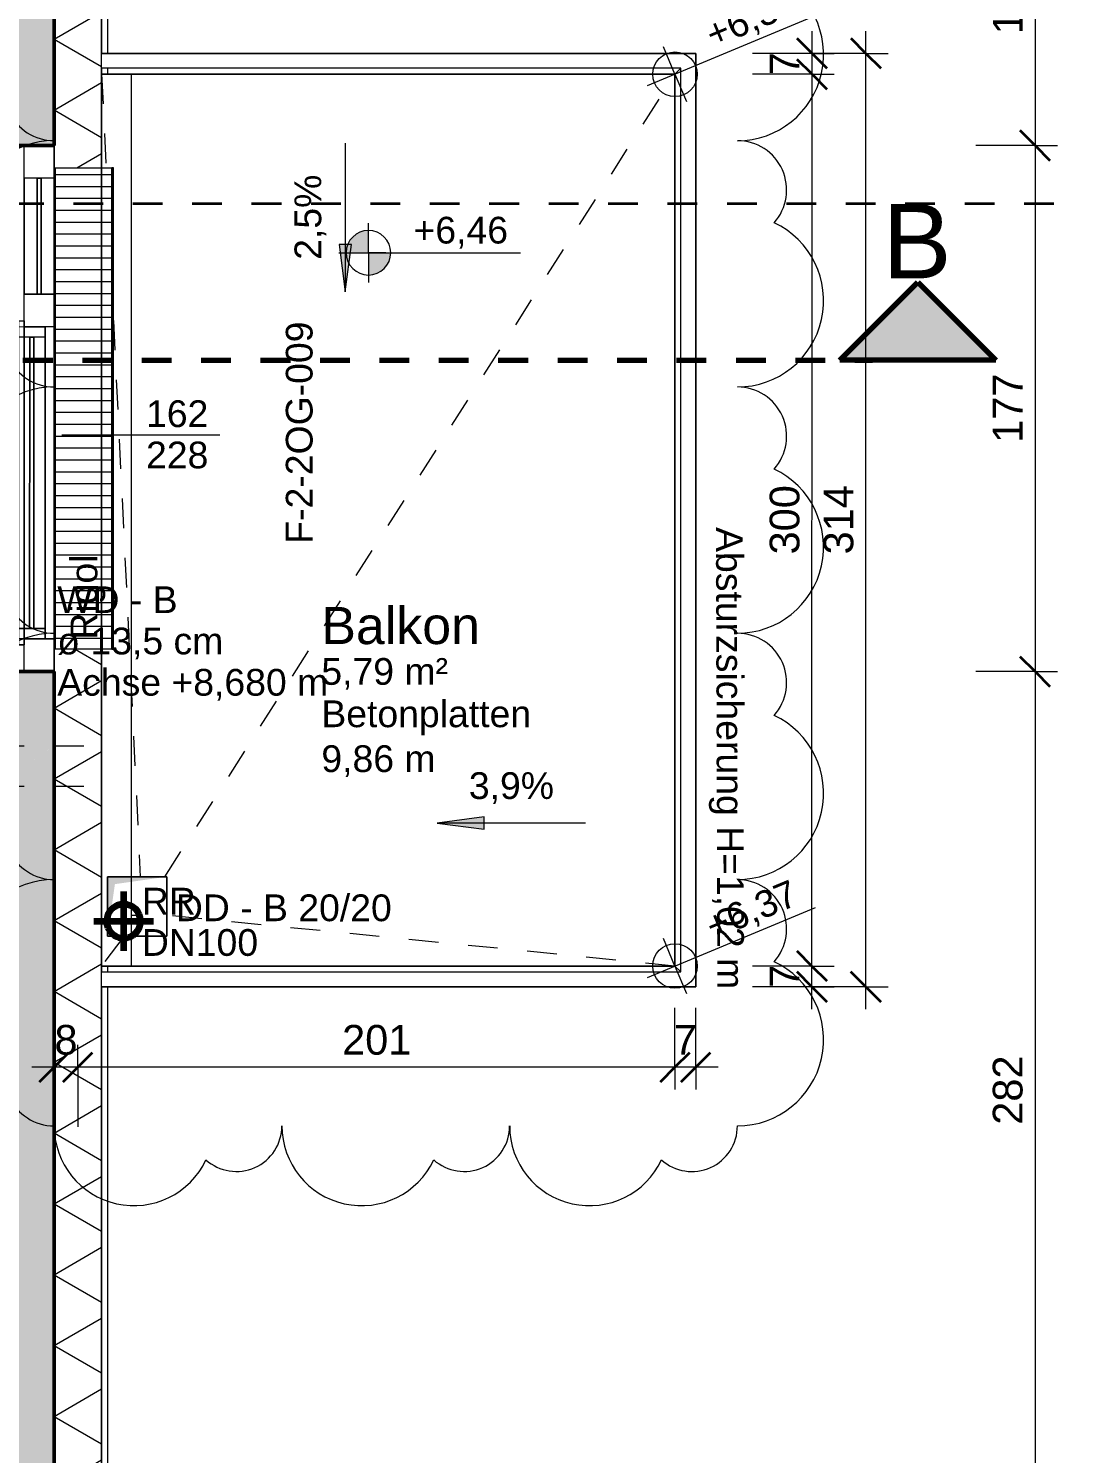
# Model space of a CAD drawing. Header units: metres. Extents: x -67.4 to -27.2, y 43.9 to 89.6.
# Drawn here: x -37.594 to -34.094, y 64.699 to 69.492 of the extents above; entities that cross this region are included whole.
import ezdxf

# ---------------------------------------------------------------- set-up
doc = ezdxf.new("R2010")
doc.units = ezdxf.units.M
for name, pattern in [('Achse', [0.009, 0.005, -0.002, 0, -0.002]), ('Strich Punkt Mittel', [0.015875, 0.00635, -0.004763, 0, -0.004763]), ('Verdeckt', [0.003, 0.002, -0.001]), ('Verdeckt Unten', [0.005, 0.003, -0.002])]:
    doc.linetypes.add(name, pattern=pattern)
for name, color, linetype, lineweight in [('A-DETL-GENF_', 92, 'Continuous', 13), ('A-DETL-MBND', 5, 'Continuous', 5), ('A-FLOR-HRAL', 11, 'Continuous', 5), ('A-GLAZ-IDEN_', 152, 'Continuous', 9), ('A_2D', 7, 'Continuous', 13), ('A_Bemassung-50_', 4, 'Continuous', 9), ('A_Bemassung_', 4, 'Continuous', 9), ('A_Beschriftung_', 7, 'Continuous', 9), ('A_Decken', 8, 'Continuous', 13), ('A_Durchbruch', 7, 'Verdeckt', 5), ('A_Gelaender', 7, 'Continuous', 13), ('A_Raeume', 7, 'Continuous', 13), ('A_Raeume_', 7, 'Continuous', 5), ('A_Raeume_Beschriftung_', 7, 'Continuous', 9), ('A_Raster_', 1, 'Continuous', 9), ('A_Waende', 7, 'Continuous', 13), ('G-ANNO-DIMS_', 111, 'Continuous', 9), ('G-ANNO-REVC_', 71, 'Continuous', 9), ('G-ANNO-SYMB_', 111, 'Continuous', 9), ('M-EQPM-IDEN_', 50, 'Continuous', 9), ('P-PIPE', 3, 'Continuous', 5), ('P-PIPE-CNTR', 3, 'Continuous', 5), ('P-PIPE-IDEN_', 2, 'Continuous', 9), ('Text', 90, 'Continuous', 9)]:
    doc.layers.add(name, color=color, linetype=linetype, lineweight=lineweight)
doc.styles.add('Arial_2', font='arial.ttf', dxfattribs={"height": 0.09})
doc.styles.add('Arial_4', font='arial.ttf', dxfattribs={"height": 0.125})
doc.styles.add('Arial_5', font='arial.ttf', dxfattribs={"height": 0.1})
doc.styles.add('Arial_8', font='arial.ttf', dxfattribs={"height": 0.25})
doc.dimstyles.new('WGA-Bemaßung', dxfattribs={"dimscale": 0.3048, "dimtxt": 0.102026, "dimasz": 0.328084, "dimexe": 0.246063, "dimexo": 0.0625, "dimgap": 0.04101, "dimtad": 1, "dimdec": 1, "dimlfac": 100, "dimrnd": 0.5, "dimdsep": 46, "dimtxsty": 'Arial_5', "dimblk1": 'OBLIQUE', "dimblk2": 'OBLIQUE', "dimsah": 1, "dimcen": 0.09, "dimdle": 0.246063, "dimazin": 2, "dimtfac": 1, "dimtdec": 4, "dimtix": 1, "dimtmove": 0, "dimatfit": 3, "dimfxl": 0.656168, "dimfxlon": 1, "dimtvp": 1, "dimtolj": 1, "dimtzin": 0, "dimarcsym": 2})
doc.dimstyles.new('WGA-Bemaßung_4', dxfattribs={"dimscale": 0.3048, "dimtxt": 0.102026, "dimasz": 0.328084, "dimexe": 0.246063, "dimexo": 0.0625, "dimgap": 0.04101, "dimtad": 1, "dimdec": 1, "dimlfac": 100, "dimrnd": 0.5, "dimdsep": 46, "dimtxsty": 'Arial_5', "dimblk1": 'OBLIQUE', "dimblk2": 'OBLIQUE', "dimsah": 1, "dimcen": 0.09, "dimdle": 0.246063, "dimazin": 2, "dimtfac": 1, "dimtdec": 4, "dimtix": 1, "dimtmove": 0, "dimatfit": 3, "dimfxl": 0.656168, "dimfxlon": 1, "dimtvp": 1, "dimtolj": 1, "dimtzin": 0, "dimarcsym": 2})

# ---------------------------------------------------------------- blocks, each defined once
blk = doc.blocks.new('Geländer - Geländer-3409122-263_PP_02OG_BT2')
at = {"layer": 'A_Gelaender', "lineweight": 5}
for p, q in [((-7.7792, 78.3722), (-5.998, 77.6292)), ((-5.998, 77.6292), (-7.1529, 74.8604)), ((-5.9718, 77.64), (-5.998, 77.6292)), ((-7.1529, 74.8604), (-8.9341, 75.6034)), ((-7.1421, 74.8343), (-7.1529, 74.8604))]:
    blk.add_line(p, q, dxfattribs=at)
blk = doc.blocks.new('Typ des oberen Holms - Oberer Geländerholm_Innen_-3409130-263_PP_02OG_BT2')
at = {"layer": 'A_Gelaender', "lineweight": 5}
for p, q in [((-7.7523, 78.4368), (-5.9064, 77.6669)), ((-5.9718, 77.64), (-7.7715, 78.3907)), ((-5.9064, 77.6669), (-7.1152, 74.7689)), ((-7.1421, 74.8343), (-5.9718, 77.64)), ((-8.9418, 75.585), (-7.1421, 74.8343)), ((-7.1152, 74.7689), (-8.9611, 75.5388))]:
    blk.add_line(p, q, dxfattribs=at)
blk = doc.blocks.new('Typ des oberen Holms - Oberer Geländerholm_Innen_-V2-263_PP_02OG_BT2')
at = {"layer": 'A_Gelaender', "lineweight": 5}
for p, q in [((-5.9064, 77.6669), (-7.7523, 78.4368)), ((-5.9718, 77.64), (-7.7715, 78.3907)), ((-7.1152, 74.7689), (-5.9064, 77.6669)), ((-7.1421, 74.8343), (-5.9718, 77.64)), ((-8.9418, 75.585), (-7.1421, 74.8343)), ((-8.9611, 75.5388), (-7.1152, 74.7689))]:
    blk.add_line(p, q, dxfattribs=at)
blk = doc.blocks.new('HLS_Rigol - 20x8cm-V78-263_PP_02OG_BT2')
at = {"layer": 'A-DETL-MBND'}
h = blk.add_hatch(dxfattribs=at)
h.set_pattern_fill('FP_105', color=256, style=0, pattern_type=2)
h.set_pattern_definition([(270, (0, 0.6096), (0.04, 0), [])])
h.paths.add_polyline_path([(0, -0.095), (1.62, -0.095), (1.62, 0.095), (0, 0.095), (0, -0.093)])
for p, q in [((0, 0.1), (1.62, 0.1)), ((0, 0.1), (1.62, 0.1)), ((0, 0.097), (1.62, 0.097)), ((0, 0.095), (1.62, 0.095)), ((0, -0.095), (0, -0.06)), ((0, -0.095), (1.62, -0.095)), ((0, -0.097), (0, -0.095)), ((0, -0.095), (0, -0.1)), ((1.62, -0.06), (1.62, -0.095)), ((1.62, -0.095), (1.62, -0.097)), ((0, -0.1), (0, -0.097)), ((0, -0.097), (1.62, -0.097)), ((0, -0.1), (1.62, -0.1)), ((0, -0.1), (1.62, -0.1)), ((0, -0.1), (1.62, -0.1)), ((1.62, -0.1), (1.62, -0.097)), ((1.62, -0.097), (1.62, -0.1))]:
    blk.add_line(p, q, dxfattribs=at)
blk = doc.blocks.new('Allg_Nachströmöffnung1 - DN 135-V109-263_PP_02OG_BT2')
at = {"layer": 'A-DETL-GENF_', "linetype": 'Verdeckt', "lineweight": 5}
for points in [[(0.0575, -0.1), (0.125, 0), (0.0575, 0.1), (0.0575, -0.0841)], [(0.125, 0), (0.1925, -0.1), (0.1925, 0.1)]]:
    blk.add_hatch(color=256, dxfattribs=at).paths.add_polyline_path(points)
at = {"layer": 'A_Durchbruch'}
for p, q in [((0.0575, 0.1), (0.0575, -0.26)), ((0.1925, 0.1), (0.1925, -0.26))]:
    blk.add_line(p, q, dxfattribs=at)
blk = doc.blocks.new('Symbol_Schatten - Bodendurchbruch_Schatten-V139-263_PP_02OG_BT2')
at = {"layer": 'A-DETL-MBND'}
for p, q in [((0.1, -0.1), (0.1, 0.1)), ((0.1, 0.1), (0.1, -0.1)), ((-0.1, -0.1), (-0.071, -0.1)), ((-0.071, -0.1), (-0.1, -0.1)), ((-0.02, -0.1), (0.1, -0.1)), ((0.1, -0.1), (-0.02, -0.1))]:
    blk.add_line(p, q, dxfattribs=at)
blk = doc.blocks.new('Symbol_Schatten - Bodendurchbruch_Schatten-V143-263_PP_02OG_BT2')
at = {"layer": 'A-DETL-MBND'}
for p, q in [((0.1, -0.0727), (0.1, 0.1)), ((0.1, 0.1), (0.1, -0.0727))]:
    blk.add_line(p, q, dxfattribs=at)
blk = doc.blocks.new('Symbol_Schatten - Bodendurchbruch_Schatten-V144-263_PP_02OG_BT2')
at = {"layer": 'A-DETL-MBND'}
h = blk.add_hatch(color=256, dxfattribs=at)
h.paths.add_polyline_path([(-0.1, -0.1), (-0.0964, -0.0746), (-0.0987, -0.0695), (-0.1, -0.0649), (-0.1, -0.0882)])
h.paths.add_polyline_path([(-0.1, -0.0337), (-0.0983, -0.0274), (-0.0909, -0.0146), (-0.0873, -0.0109), (-0.075, 0.075), (0.1, 0.1), (-0.1, 0.1), (-0.1, -0.0146)])
for p, q in [((0.1, 0.1), (-0.1, 0.1)), ((-0.1, 0.1), (-0.1, -0.0337)), ((-0.1, -0.0337), (-0.1, 0.1)), ((-0.1, 0.1), (0.1, 0.1)), ((0.1, -0.1), (0.1, 0.1)), ((0.1, 0.1), (0.1, -0.1)), ((-0.1, -0.0649), (-0.1, -0.1)), ((-0.1, -0.1), (-0.1, -0.0649)), ((-0.1, -0.1), (-0.071, -0.1)), ((-0.071, -0.1), (-0.1, -0.1)), ((-0.02, -0.1), (0.1, -0.1)), ((0.1, -0.1), (-0.02, -0.1))]:
    blk.add_line(p, q, dxfattribs=at)
blk = doc.blocks.new('Fens_Tuer_2tlg - DK_DF_SL_1770x2680_Terrassentür-10158947-263_PP_02OG_BT2')
at = {"layer": 'A_2D', "lineweight": 5}
for p, q in [((-0.775, 0), (-0.775, 1.05)), ((-0.885, 0.1), (0.885, 0.1)), ((-0.885, 0.1), (0.885, 0.1)), ((-0.885, 0.1), (0.885, 0.1)), ((-0.885, -0.1), (-0.885, 0.1)), ((-0.885, 0.1), (-0.885, -0.1)), ((0.885, 0.1), (0.885, -0.1)), ((0.885, -0.1), (0.885, 0.1)), ((-0.795, 0.02), (-0.74, 0.02)), ((-0.795, 0), (-0.795, 0.02)), ((-0.795, 0.02), (-0.795, 0)), ((0.295, 0.02), (-0.795, 0.02)), ((-0.74, 0.02), (-0.74, -0.07)), ((-0.74, -0.07), (-0.74, 0.02)), ((-0.74, 0.02), (0.24, 0.02)), ((0.24, 0.02), (0.295, 0.02)), ((0.24, -0.07), (0.24, 0.02)), ((0.24, -0.07), (0.24, 0.02)), ((0.295, 0.02), (0.295, 0)), ((0.295, 0.02), (0.295, 0)), ((-0.885, -0.1), (-0.885, 0)), ((-0.885, 0), (-0.775, 0)), ((-0.885, 0), (0.885, 0)), ((-0.885, -0.1), (-0.885, 0)), ((-0.775, 0), (-0.795, 0)), ((-0.795, 0), (0.295, 0)), ((-0.775, -0.07), (-0.775, 0)), ((-0.775, 0), (-0.775, -0.07)), ((0.275, 0), (-0.775, 0)), ((-0.775, 0), (-0.775, -0.1)), ((0.275, 0), (-0.775, 0)), ((-0.775, -0.1), (-0.775, 0)), ((-0.74, -0.018), (0.24, -0.018)), ((-0.74, -0.032), (-0.74, -0.018)), ((-0.74, -0.018), (-0.74, -0.032)), ((0.24, -0.018), (-0.74, -0.018)), ((0.24, -0.032), (-0.74, -0.032)), ((-0.74, -0.032), (0.24, -0.032)), ((0.24, -0.018), (0.24, -0.032)), ((0.24, -0.032), (0.24, -0.018)), ((0.275, 0), (0.275, -0.07)), ((0.295, 0), (0.275, 0)), ((0.275, 0), (0.275, -0.07)), ((0.275, -0.1), (0.275, 0)), ((0.275, 0), (0.385, 0)), ((0.275, -0.1), (0.275, 0)), ((0.385, 0), (0.385, -0.1)), ((0.775, 0), (0.385, 0)), ((0.385, -0.1), (0.385, 0)), ((0.385, -0.043), (0.775, -0.043)), ((0.385, -0.057), (0.385, -0.043)), ((0.385, -0.043), (0.385, -0.057)), ((0.775, -0.043), (0.385, -0.043)), ((0.775, -0.1), (0.775, 0)), ((0.775, 0), (0.885, 0)), ((0.775, -0.1), (0.775, 0)), ((0.775, -0.043), (0.775, -0.057)), ((0.775, -0.057), (0.775, -0.043)), ((0.885, 0), (0.885, -0.1)), ((0.885, -0.1), (0.885, 0)), ((-0.74, -0.07), (-0.775, -0.07)), ((-0.775, -0.07), (0.275, -0.07)), ((0.24, -0.07), (-0.74, -0.07)), ((0.275, -0.07), (0.24, -0.07)), ((0.775, -0.057), (0.385, -0.057)), ((0.385, -0.057), (0.775, -0.057)), ((-0.885, -0.1), (0.885, -0.1)), ((0.885, -0.1), (-0.885, -0.1)), ((-0.775, -0.1), (-0.885, -0.1)), ((0.885, -0.1), (-0.885, -0.1)), ((-0.775, -0.1), (0.275, -0.1)), ((0.385, -0.1), (0.275, -0.1)), ((0.385, -0.1), (0.775, -0.1)), ((0.885, -0.1), (0.775, -0.1)), ((-0.81, -0.26), (0.81, -0.26))]:
    blk.add_line(p, q, dxfattribs=at)
blk.add_arc((-0.775, 0), 1.05, 360, 90, dxfattribs=at)
blk = doc.blocks.new('Höhenkoten - 018-55641-263_PP_02OG_BT2')
at = {"layer": 'G-ANNO-DIMS_'}
h = blk.add_hatch(color=256, dxfattribs=at)
edge = h.paths.add_edge_path()
edge.add_line((0, 0), (0, 0.0015))
edge.add_arc((0, 0), 0.0015, 0, 90, ccw=False)
edge.add_line((0.0015, 0), (0, 0))
h = blk.add_hatch(color=256, dxfattribs=at)
edge = h.paths.add_edge_path()
edge.add_line((0, 0), (0, -0.0015))
edge.add_arc((0, 0), 0.0015, 180, 270, ccw=False)
edge.add_line((-0.0015, 0), (0, 0))
for p, q in [((0, 0), (0, 0.002)), ((-0.002, 0), (0.010242, 0)), ((0, 0), (0, -0.002))]:
    blk.add_line(p, q, dxfattribs=at)
blk.add_circle((0, 0), 0.0015, dxfattribs=at)
blk = doc.blocks.new('DIMBLOCK136-263_PP_02OG_BT2')
at = {"layer": 'A_Bemassung-50_', "transparency": 16777216}
for p, q in [((-34.7759, 66.1934), (-34.7758, 69.4834)), ((-34.7758, 69.4084), (-34.9758, 69.4084)), ((-34.7758, 69.4084), (-34.7008, 69.4084)), ((-34.7759, 66.2684), (-34.9759, 66.2684)), ((-34.7759, 66.2684), (-34.7009, 66.2684))]:
    blk.add_line(p, q, dxfattribs=at)
at = {"layer": 'A_Bemassung-50_', "lineweight": 35, "transparency": 16777216}
for p, q in [((-34.7758, 69.4084), (-34.8258, 69.4584)), ((-34.7758, 69.4084), (-34.7258, 69.3584)), ((-34.7759, 66.2684), (-34.8259, 66.3184)), ((-34.7759, 66.2684), (-34.7259, 66.2184))]:
    blk.add_line(p, q, dxfattribs=at)
at = {"layer": 'A_Bemassung-50_', "color": 0, "transparency": 16777216, "insert": (-34.9182, 67.723), "char_height": 0.1, "width": 0.276883, "attachment_point": 1, "rotation": 90, "line_spacing_factor": 0.941778, "style": 'Arial_5'}
blk.add_mtext('314', dxfattribs=at)
blk = doc.blocks.new('_Oblique')
at = {"color": 0, "linetype": 'ByBlock', "lineweight": -2}
blk.add_line((-0.5, -0.5), (0.5, 0.5), dxfattribs=at)
blk = doc.blocks.new('BS_Fens_PP - rechts-2843221-263_PP_02OG_BT2')
at = {"layer": 'A-GLAZ-IDEN_'}
blk.add_line((0, 0.000124), (0, -0.010513), dxfattribs=at)
blk = doc.blocks.new('Schnitt - 100_Gebaeudeschnitt-1260755-263_PP_02OG_BT2')
at = {"layer": 'G-ANNO-SYMB_'}
blk.add_hatch(color=256, dxfattribs=at).paths.add_polyline_path([(-0.008295, 0), (-0.003046, 0.005249), (0.002203, 0)])
at = {"layer": 'G-ANNO-SYMB_', "lineweight": 70}
for p, q in [((-0.003046, 0.005249), (-0.008295, 0)), ((0.002203, 0), (-0.003046, 0.005249)), ((-0.008295, 0), (0.002203, 0))]:
    blk.add_line(p, q, dxfattribs=at)
blk = doc.blocks.new('DIMBLOCK541-263_PP_02OG_BT2')
at = {"layer": 'A_Bemassung-50_', "lineweight": 35, "transparency": 16777216}
for p, q in [((-34.2061, 70.1936), (-34.2561, 70.2436)), ((-34.2061, 70.1936), (-34.1561, 70.1436)), ((-34.2061, 69.0986), (-34.2561, 69.1486)), ((-34.2061, 69.0986), (-34.1561, 69.0486))]:
    blk.add_line(p, q, dxfattribs=at)
at = {"layer": 'A_Bemassung-50_', "transparency": 16777216}
for p, q in [((-34.2061, 70.1936), (-34.4061, 70.1936)), ((-34.2061, 70.1936), (-34.2061, 69.0986)), ((-34.2061, 70.1936), (-34.1311, 70.1936)), ((-34.2061, 69.0986), (-34.4061, 69.0986)), ((-34.2061, 69.0986), (-34.1311, 69.0986))]:
    blk.add_line(p, q, dxfattribs=at)
at = {"layer": 'A_Bemassung-50_', "color": 0, "transparency": 16777216, "insert": (-34.3484, 69.4726), "char_height": 0.1, "width": 0.416266, "attachment_point": 1, "rotation": 90, "line_spacing_factor": 0.941778, "style": 'Arial_5'}
blk.add_mtext('109,5', dxfattribs=at)
blk = doc.blocks.new('DIMBLOCK542-263_PP_02OG_BT2')
at = {"layer": 'A_Bemassung-50_', "lineweight": 35, "transparency": 16777216}
for p, q in [((-34.2061, 69.0986), (-34.2561, 69.1486)), ((-34.2061, 69.0986), (-34.1561, 69.0486)), ((-34.2062, 67.3286), (-34.2562, 67.3786)), ((-34.2062, 67.3286), (-34.1562, 67.2786))]:
    blk.add_line(p, q, dxfattribs=at)
at = {"layer": 'A_Bemassung-50_', "transparency": 16777216}
for p, q in [((-34.2061, 69.0986), (-34.4061, 69.0986)), ((-34.2061, 69.0986), (-34.2062, 67.3286)), ((-34.2061, 69.0986), (-34.1311, 69.0986)), ((-34.2062, 67.3286), (-34.4062, 67.3286)), ((-34.2062, 67.3286), (-34.1312, 67.3286))]:
    blk.add_line(p, q, dxfattribs=at)
at = {"layer": 'A_Bemassung-50_', "color": 0, "transparency": 16777216, "insert": (-34.3485, 68.0982), "char_height": 0.1, "width": 0.276883, "attachment_point": 1, "rotation": 90, "line_spacing_factor": 0.941778, "style": 'Arial_5'}
blk.add_mtext('177', dxfattribs=at)
blk = doc.blocks.new('DIMBLOCK543-263_PP_02OG_BT2')
at = {"layer": 'A_Bemassung-50_', "lineweight": 35, "transparency": 16777216}
for p, q in [((-34.2062, 67.3286), (-34.2562, 67.3786)), ((-34.2062, 67.3286), (-34.1562, 67.2786)), ((-34.2063, 64.511), (-34.2563, 64.561)), ((-34.2063, 64.511), (-34.1563, 64.461))]:
    blk.add_line(p, q, dxfattribs=at)
at = {"layer": 'A_Bemassung-50_', "transparency": 16777216}
for p, q in [((-34.2062, 67.3286), (-34.4062, 67.3286)), ((-34.2062, 67.3286), (-34.2063, 64.511)), ((-34.2062, 67.3286), (-34.1312, 67.3286)), ((-34.2063, 64.511), (-34.4063, 64.511)), ((-34.2063, 64.511), (-34.1313, 64.511))]:
    blk.add_line(p, q, dxfattribs=at)
at = {"layer": 'A_Bemassung-50_', "color": 0, "transparency": 16777216, "insert": (-34.3486, 65.8044), "char_height": 0.1, "width": 0.276883, "attachment_point": 1, "rotation": 90, "line_spacing_factor": 0.941778, "style": 'Arial_5'}
blk.add_mtext('282', dxfattribs=at)
blk = doc.blocks.new('DIMBLOCK606-263_PP_02OG_BT2')
at = {"layer": 'A_Bemassung-50_', "lineweight": 35, "transparency": 16777216}
for p, q in [((-34.9572, 66.3384), (-35.0072, 66.3884)), ((-34.9572, 66.2684), (-35.0072, 66.3184)), ((-34.9572, 66.3384), (-34.9072, 66.2884)), ((-34.9572, 66.2684), (-34.9072, 66.2184))]:
    blk.add_line(p, q, dxfattribs=at)
at = {"layer": 'A_Bemassung-50_', "transparency": 16777216}
for p, q in [((-34.9572, 66.3384), (-35.1572, 66.3384)), ((-34.9572, 66.1934), (-34.9572, 66.3384)), ((-34.9572, 66.3384), (-34.8822, 66.3384)), ((-34.9572, 66.2684), (-35.1572, 66.2684)), ((-34.9572, 66.2684), (-34.8822, 66.2684))]:
    blk.add_line(p, q, dxfattribs=at)
at = {"layer": 'A_Bemassung-50_', "color": 0, "transparency": 16777216, "insert": (-35.0995, 66.2649), "char_height": 0.1, "width": 0.092294, "attachment_point": 1, "rotation": 90, "line_spacing_factor": 0.941778, "style": 'Arial_5'}
blk.add_mtext('7', dxfattribs=at)
blk = doc.blocks.new('DIMBLOCK607-263_PP_02OG_BT2')
at = {"layer": 'A_Bemassung-50_', "lineweight": 35, "transparency": 16777216}
for p, q in [((-34.9571, 69.3384), (-35.0071, 69.3884)), ((-34.9571, 69.3384), (-34.9071, 69.2884)), ((-34.9572, 66.3384), (-35.0072, 66.3884)), ((-34.9572, 66.3384), (-34.9072, 66.2884))]:
    blk.add_line(p, q, dxfattribs=at)
at = {"layer": 'A_Bemassung-50_', "transparency": 16777216}
for p, q in [((-34.9571, 69.3384), (-35.1571, 69.3384)), ((-34.9572, 66.3384), (-34.9571, 69.3384)), ((-34.9571, 69.3384), (-34.8821, 69.3384)), ((-34.9572, 66.3384), (-35.1572, 66.3384)), ((-34.9572, 66.3384), (-34.8822, 66.3384))]:
    blk.add_line(p, q, dxfattribs=at)
at = {"layer": 'A_Bemassung-50_', "color": 0, "transparency": 16777216, "insert": (-35.0995, 67.723), "char_height": 0.1, "width": 0.276883, "attachment_point": 1, "rotation": 90, "line_spacing_factor": 0.941778, "style": 'Arial_5'}
blk.add_mtext('300', dxfattribs=at)
blk = doc.blocks.new('DIMBLOCK608-263_PP_02OG_BT2')
at = {"layer": 'A_Bemassung-50_', "transparency": 16777216}
for p, q in [((-34.9571, 69.3384), (-34.9571, 69.4834)), ((-34.9571, 69.4084), (-35.1571, 69.4084)), ((-34.9571, 69.4084), (-34.8821, 69.4084)), ((-34.9571, 69.3384), (-35.1571, 69.3384)), ((-34.9571, 69.3384), (-34.8821, 69.3384))]:
    blk.add_line(p, q, dxfattribs=at)
at = {"layer": 'A_Bemassung-50_', "lineweight": 35, "transparency": 16777216}
for p, q in [((-34.9571, 69.4084), (-35.0071, 69.4584)), ((-34.9571, 69.3384), (-35.0071, 69.3884)), ((-34.9571, 69.4084), (-34.9071, 69.3584)), ((-34.9571, 69.3384), (-34.9071, 69.2884))]:
    blk.add_line(p, q, dxfattribs=at)
at = {"layer": 'A_Bemassung-50_', "color": 0, "transparency": 16777216, "insert": (-35.0994, 69.3349), "char_height": 0.1, "width": 0.092294, "attachment_point": 1, "rotation": 90, "line_spacing_factor": 0.941778, "style": 'Arial_5'}
blk.add_mtext('7', dxfattribs=at)
blk = doc.blocks.new('DIMBLOCK609-263_PP_02OG_BT2')
at = {"layer": 'A_Bemassung-50_', "transparency": 16777216}
for p, q in [((-35.4184, 65.9978), (-35.4184, 66.1978)), ((-35.3484, 65.9978), (-35.3484, 66.1978)), ((-35.4184, 65.9978), (-35.4185, 65.9228)), ((-35.2734, 65.9978), (-35.4184, 65.9978)), ((-35.3484, 65.9978), (-35.3485, 65.9228))]:
    blk.add_line(p, q, dxfattribs=at)
at = {"layer": 'A_Bemassung-50_', "lineweight": 35, "transparency": 16777216}
for p, q in [((-35.4184, 65.9978), (-35.3684, 66.0478)), ((-35.3484, 65.9978), (-35.2984, 66.0478)), ((-35.4184, 65.9978), (-35.4685, 65.9478)), ((-35.3484, 65.9978), (-35.3985, 65.9478))]:
    blk.add_line(p, q, dxfattribs=at)
at = {"layer": 'A_Bemassung-50_', "color": 0, "transparency": 16777216, "insert": (-35.4219, 66.1401), "char_height": 0.1, "width": 0.092294, "attachment_point": 1, "rotation": 359.9983, "line_spacing_factor": 0.941778, "style": 'Arial_5'}
blk.add_mtext('7', dxfattribs=at)
blk = doc.blocks.new('DIMBLOCK610-263_PP_02OG_BT2')
at = {"layer": 'A_Bemassung-50_', "transparency": 16777216}
for p, q in [((-35.4184, 65.9978), (-35.4184, 66.1978)), ((-37.4284, 65.9978), (-37.4284, 66.0728)), ((-37.4284, 65.9978), (-37.4285, 65.7978)), ((-35.4184, 65.9978), (-37.4284, 65.9978)), ((-35.4184, 65.9978), (-35.4185, 65.9228))]:
    blk.add_line(p, q, dxfattribs=at)
at = {"layer": 'A_Bemassung-50_', "lineweight": 35, "transparency": 16777216}
for p, q in [((-37.4284, 65.9978), (-37.3784, 66.0478)), ((-35.4184, 65.9978), (-35.3684, 66.0478)), ((-37.4284, 65.9978), (-37.4785, 65.9478)), ((-35.4184, 65.9978), (-35.4685, 65.9478))]:
    blk.add_line(p, q, dxfattribs=at)
at = {"layer": 'A_Bemassung-50_', "color": 0, "transparency": 16777216, "insert": (-36.5388, 66.1401), "char_height": 0.1, "width": 0.276883, "attachment_point": 1, "rotation": 359.9983, "line_spacing_factor": 0.941778, "style": 'Arial_5'}
blk.add_mtext('201', dxfattribs=at)
blk = doc.blocks.new('DIMBLOCK611-263_PP_02OG_BT2')
at = {"layer": 'A_Bemassung-50_', "transparency": 16777216}
for p, q in [((-37.5084, 65.9978), (-37.5084, 66.0728)), ((-37.4284, 65.9978), (-37.4284, 66.0728)), ((-37.4284, 65.9978), (-37.5834, 65.9978)), ((-37.5084, 65.9978), (-37.5085, 65.7978)), ((-37.4284, 65.9978), (-37.4285, 65.7978))]:
    blk.add_line(p, q, dxfattribs=at)
at = {"layer": 'A_Bemassung-50_', "lineweight": 35, "transparency": 16777216}
for p, q in [((-37.5084, 65.9978), (-37.4584, 66.0478)), ((-37.4284, 65.9978), (-37.3784, 66.0478)), ((-37.5084, 65.9978), (-37.5585, 65.9478)), ((-37.4284, 65.9978), (-37.4785, 65.9478))]:
    blk.add_line(p, q, dxfattribs=at)
at = {"layer": 'A_Bemassung-50_', "color": 0, "transparency": 16777216, "insert": (-37.5069, 66.1402), "char_height": 0.1, "width": 0.092294, "attachment_point": 1, "rotation": 359.9983, "line_spacing_factor": 0.941778, "style": 'Arial_5'}
blk.add_mtext('8', dxfattribs=at)
blk = doc.blocks.new('Family - ___-11912154-263_PP_02OG_BT2')
at = {"layer": 'G-ANNO-REVC_'}
for centre, radius, start, end in [((-7.8054, 78.7244), 0.29, 67.36, 222.1512), ((-7.949, 78.3803), 0.1657, 115.5497, 247.36), ((-8.1244, 77.9597), 0.29, 67.36, 222.1512), ((-5.7784, 77.6096), 0.29, 247.36, 42.1512), ((-8.2679, 77.6156), 0.1657, 115.5497, 247.36), ((-8.4433, 77.1949), 0.29, 67.36, 222.1512), ((-5.9538, 77.189), 0.1657, 295.5497, 67.36), ((-6.0973, 76.8449), 0.29, 247.36, 42.1512), ((-8.5869, 76.8508), 0.1657, 115.5497, 247.36), ((-8.7623, 76.4302), 0.29, 67.36, 222.1512), ((-6.2727, 76.4243), 0.1657, 295.5497, 67.36), ((-6.4163, 76.0802), 0.29, 247.36, 42.1512), ((-8.9058, 76.0861), 0.1657, 115.5497, 247.36), ((-9.0813, 75.6655), 0.29, 67.36, 222.1512), ((-6.5917, 75.6596), 0.1657, 295.5497, 67.36), ((-6.7352, 75.3154), 0.29, 247.36, 42.1512), ((-9.2248, 75.3213), 0.1657, 115.5497, 247.36), ((-9.0409, 75.0651), 0.2683, 157.36, 312.1512), ((-6.9107, 74.8948), 0.1657, 295.5497, 67.36), ((-8.7225, 74.9323), 0.1533, 205.5497, 337.36), ((-8.3333, 74.77), 0.2683, 157.36, 312.1512), ((-7.0542, 74.5507), 0.29, 247.36, 42.1512), ((-8.0149, 74.6372), 0.1533, 205.5497, 337.36), ((-7.6257, 74.4748), 0.2683, 157.36, 312.1512), ((-7.3073, 74.342), 0.1533, 205.5497, 337.36)]:
    blk.add_arc(centre, radius, start, end, dxfattribs=at)
blk = doc.blocks.new('Höhenkoten - 018-55644-263_PP_02OG_BT2')
at = {"layer": 'G-ANNO-DIMS_'}
for p, q in [((0, 0), (0, 0.002)), ((-0.002, 0), (0.010242, 0)), ((0, 0), (0, -0.002))]:
    blk.add_line(p, q, dxfattribs=at)
blk.add_circle((0, 0), 0.0015, dxfattribs=at)

msp = doc.modelspace()

# ---------------------------------------------------------------- hatches: boundary and pattern name
at = {"layer": 'A-DETL-GENF_', "lineweight": 5}
h = msp.add_hatch(dxfattribs=at)
h.set_pattern_fill('FP_172', color=252, style=0, pattern_type=2)
h.set_pattern_definition([(89.998, (-85.848, 81.011), (-0.5, 1.75e-05), []), (179.998, (-85.848, 81.011), (-1.75e-05, -0.5), [])])
h.paths.add_polyline_path([(-37.5089, 50.7881), (-37.5089, 55.4684), (-37.5587, 55.4684), (-37.5589, 50.7881), (-37.5089, 50.7881)])
h.paths.add_polyline_path([(-39.8188, 50.8335), (-39.8188, 52.4535), (-39.8587, 52.4535), (-39.8588, 50.8335), (-39.8217, 50.8335)])
h.paths.add_polyline_path([(-39.8093, 52.6771), (-39.8019, 52.6771), (-39.8018, 52.712), (-39.7842, 52.7193), (-39.7979, 52.7429), (-39.7783, 52.7316), (-39.7638, 52.7278), (-39.7489, 52.7278), (-39.7333, 52.7324), (-39.7216, 52.7392), (-39.7111, 52.7498), (-39.7037, 52.7627), (-39.6998, 52.7776), (-39.6999, 52.7921), (-39.7038, 52.8065), (-39.7113, 52.8194), (-39.7218, 52.8299), (-39.7348, 52.8373), (-39.7492, 52.8411), (-39.7641, 52.8411), (-39.7785, 52.8372), (-39.7914, 52.8297), (-39.784, 52.8372), (-39.8019, 52.8372), (-39.8019, 52.8538), (-39.8137, 52.8521), (-39.8387, 52.6771), (-39.8132, 52.6771)])
h.paths.add_polyline_path([(-39.8187, 53.5335), (-39.8187, 55.1535), (-39.8587, 55.1535), (-39.8587, 53.5335), (-39.8217, 53.5335)])
h.paths.add_polyline_path([(-35.4186, 59.5384), (-35.4186, 59.5384), (-35.644, 59.5384)])
h.paths.add_polyline_path([(-37.2796, 59.6652), (-37.2647, 59.6652), (-37.2503, 59.6691), (-37.2374, 59.6766), (-37.2268, 59.6872), (-37.2194, 59.7001), (-37.2156, 59.7146), (-37.2156, 59.7295), (-37.2195, 59.7439), (-37.227, 59.7568), (-37.2376, 59.7673), (-37.2505, 59.7747), (-37.265, 59.7786), (-37.2799, 59.7785), (-37.2943, 59.7746), (-37.3086, 59.7657), (-37.3177, 59.7566), (-37.3251, 59.7436), (-37.329, 59.7292), (-37.3286, 59.7133), (-37.325, 59.6999), (-37.3175, 59.687), (-37.307, 59.6765), (-37.294, 59.669)])
h.paths.add_polyline_path([(-37.3086, 60.5211), (-37.3086, 62.1411), (-37.3486, 62.1411), (-37.3486, 60.5211), (-37.3116, 60.5211)])
h.paths.add_polyline_path([(-54.1885, 64.3116), (-54.1187, 64.3116), (-54.1185, 67.9719), (-52.7484, 67.9718), (-52.7485, 68.0518), (-54.1186, 68.0519), (-54.1185, 71.7219), (-54.3483, 71.7219), (-54.3485, 64.3116), (-54.1885, 64.3116)])
h.paths.add_polyline_path([(-52.7485, 64.8267), (-52.7485, 66.4467), (-52.7659, 66.4467), (-52.766, 64.8267), (-52.7485, 64.8267)])
h.paths.add_polyline_path([(-52.768, 64.8267), (-52.7684, 66.4467), (-52.7709, 66.4467), (-52.771, 64.8267), (-52.7684, 64.8267)])
h.paths.add_polyline_path([(-35.4184, 66.3384), (-35.4184, 66.3384), (-35.644, 66.3384)])
h.paths.add_polyline_path([(-37.2484, 66.4389), (-37.2381, 66.4453), (-37.2285, 66.4549), (-37.2211, 66.4679), (-37.2173, 66.4823), (-37.2176, 66.4982), (-37.2212, 66.5116), (-37.2287, 66.5245), (-37.2393, 66.535), (-37.2484, 66.5403), (-37.2484, 66.4396)])
h.paths.add_polyline_path([(-52.865, 68.0526), (-52.8501, 68.0526), (-52.8357, 68.0565), (-52.8228, 68.064), (-52.8123, 68.0746), (-52.8048, 68.0875), (-52.801, 68.1019), (-52.801, 68.1168), (-52.8049, 68.1312), (-52.8124, 68.1441), (-52.823, 68.1547), (-52.8359, 68.1621), (-52.8504, 68.1659), (-52.8653, 68.1659), (-52.8797, 68.162), (-52.8926, 68.1545), (-52.9031, 68.1439), (-52.9105, 68.131), (-52.9144, 68.1166), (-52.9143, 68.1016), (-52.9104, 68.0872), (-52.9029, 68.0743), (-52.8924, 68.0638), (-52.8794, 68.0564), (-52.8771, 68.0558)])
h.paths.add_polyline_path([(-52.7483, 69.5868), (-52.7483, 71.2068), (-52.7883, 71.2068), (-52.7883, 69.5868), (-52.7484, 69.5868)])
h.paths.add_polyline_path([(-35.4182, 72.6384), (-35.4182, 72.6384), (-35.644, 72.6384)])
h.paths.add_polyline_path([(-37.2797, 73.3336), (-37.2647, 73.3336), (-37.2503, 73.3375), (-37.2374, 73.345), (-37.2269, 73.3556), (-37.2195, 73.3685), (-37.2157, 73.383), (-37.2157, 73.3979), (-37.2196, 73.4123), (-37.2271, 73.4252), (-37.2377, 73.4357), (-37.2506, 73.4431), (-37.265, 73.447), (-37.2799, 73.4469), (-37.2943, 73.443), (-37.3082, 73.4346), (-37.3178, 73.425), (-37.3252, 73.412), (-37.329, 73.3976), (-37.329, 73.3827), (-37.3251, 73.3683), (-37.3176, 73.3554), (-37.307, 73.3449), (-37.2941, 73.3374)])
h.paths.add_polyline_path([(-37.3082, 73.6624), (-37.3082, 74.7124), (-37.3482, 74.7124), (-37.3481, 73.6624), (-37.3112, 73.6624)])
h.paths.add_polyline_path([(-37.3082, 75.4874), (-37.3082, 76.5374), (-37.3481, 76.5374), (-37.3481, 75.4874), (-37.3082, 75.4874)])
h.paths.add_polyline_path([(-40.528, 79.0364), (-40.528, 80.0864), (-40.568, 80.0864), (-40.5681, 79.0364), (-40.531, 79.0364)])
h.paths.add_polyline_path([(-40.5134, 80.5137), (-40.4943, 80.5137), (-40.4998, 80.5269), (-40.4753, 80.5372), (-40.4603, 80.5372), (-40.4459, 80.5411), (-40.433, 80.5486), (-40.4216, 80.5608), (-40.4151, 80.5721), (-40.4113, 80.5866), (-40.4113, 80.6015), (-40.4152, 80.6159), (-40.4227, 80.6288), (-40.4333, 80.6393), (-40.4472, 80.647), (-40.4606, 80.6506), (-40.4755, 80.6505), (-40.4899, 80.6466), (-40.4899, 80.6775), (-40.5055, 80.6887), (-40.4753, 80.6887), (-40.4753, 80.6955), (-40.523, 80.6887), (-40.548, 80.5137), (-40.523, 80.5137)])
at = {"layer": 'A_Waende', "lineweight": 5}
h = msp.add_hatch(dxfattribs=at)
h.set_pattern_fill('FP_4', color=250, style=0, pattern_type=2)
h.set_pattern_definition([(45, (0, 0), (-0.08980256, 0.08980256), []), (45, (0.0898, 0), (-0.08980256, 0.08980256), [0.0635, -0.03175])])
h.paths.add_polyline_path([(-37.5088, 55.6285), (-37.5088, 56.4285), (-37.7087, 56.4285), (-37.7088, 55.6285), (-37.5088, 55.6285)])
h.paths.add_polyline_path([(-37.5087, 57.6285), (-37.5086, 60.0586), (-37.7086, 60.0586), (-37.7086, 57.6285), (-37.5088, 57.6285)])
h.paths.add_polyline_path([(-37.5086, 60.1936), (-37.5243, 60.183), (-37.6086, 60.1261), (-37.7086, 60.1936), (-37.5243, 60.1936)])
h.paths.add_polyline_path([(-37.5086, 60.0586), (-37.5087, 60.4461), (-37.7086, 60.4461), (-37.7086, 60.0586), (-37.6086, 60.1261), (-37.5243, 60.0692)])
h.paths.add_polyline_path([(-37.5086, 62.2161), (-37.5086, 63.3111), (-37.7085, 63.3111), (-37.7085, 62.2161), (-37.6086, 62.2161)])
h.paths.add_polyline_path([(-37.5086, 62.2161), (-37.5086, 62.2161), (-37.526, 62.2635)])
h.paths.add_polyline_path([(-37.5085, 64.5111), (-37.5084, 66.9436), (-37.7084, 66.9436), (-37.7084, 64.5111)])
h.paths.add_polyline_path([(-37.5084, 67.0786), (-37.5243, 67.0678), (-37.6084, 67.0111), (-37.7084, 67.0786), (-37.5243, 67.0786)])
h.paths.add_polyline_path([(-37.5084, 66.9436), (-37.5085, 67.3287), (-37.7084, 67.3287), (-37.7084, 66.9436), (-37.6084, 67.0111), (-37.5243, 66.9543)])
h.paths.add_polyline_path([(-37.5084, 69.0987), (-37.5084, 70.1937), (-37.7083, 70.1937), (-37.7083, 69.0987), (-37.6084, 69.0987)])
h.paths.add_polyline_path([(-37.5083, 71.3937), (-37.5083, 73.5874), (-37.7082, 73.5874), (-37.7083, 71.3937)])
h.paths.add_polyline_path([(-37.5082, 74.7874), (-37.5082, 75.4124), (-37.7082, 75.4124), (-37.7082, 74.7874), (-37.6082, 74.7874)])
h.paths.add_polyline_path([(-37.5081, 76.9999), (-37.6081, 76.9324), (-37.7081, 76.9999), (-37.5243, 76.9999)])
h.paths.add_polyline_path([(-37.5081, 76.8649), (-37.5081, 78.4963), (-37.7081, 78.4963), (-37.7081, 76.865), (-37.6081, 76.9324), (-37.5182, 76.8717)])
h.paths.add_polyline_path([(-37.5081, 76.6124), (-37.5081, 76.8649), (-37.7081, 76.8649), (-37.7081, 76.6124)])
h = msp.add_hatch(dxfattribs=at)
h.set_pattern_fill('FP_140', color=250, angle=-157.36, style=0, pattern_type=2)
h.set_pattern_definition([(269.998, (-37.5079, 70.17098), (0.20637, -7e-06), []), (329.998, (-37.5079, 70.17098), (0.10319, 0.178718), []), (29.998, (-37.5079, 70.17098), (-0.10318, 0.178725), [])])
h.paths.add_polyline_path([(-37.3484, 69.0237), (-37.3483, 70.2687), (-37.5083, 70.2687), (-37.5081, 69.0237), (-37.3484, 69.0237)])
h.paths.add_polyline_path([(-37.3484, 69.0237), (-37.3484, 69.0237), (-37.3484, 69.3384)])
h = msp.add_hatch(dxfattribs=at)
h.set_pattern_fill('FP_139', color=250, angle=-157.36, style=0, pattern_type=2)
h.set_pattern_definition([(269.998, (-37.50822, 66.72967), (0.20637, -7e-06), []), (329.998, (-37.50822, 66.72967), (0.103191, 0.178718), []), (29.998, (-37.50822, 66.72967), (-0.103179, 0.178725), [])])
h.paths.add_polyline_path([(-37.3485, 64.4363), (-37.3484, 67.4037), (-37.5084, 67.4037), (-37.5081, 64.4363)])
at = {"layer": 'G-ANNO-DIMS_'}
for points in [[(-36.528, 68.6067), (-36.5071, 68.7654), (-36.5489, 68.7654)], [(-36.2193, 66.8191), (-36.0605, 66.7982), (-36.0605, 66.84)]]:
    msp.add_hatch(color=256, dxfattribs=at).paths.add_polyline_path(points)

# ---------------------------------------------------------------- linework, layer by layer
at = {"layer": 'A-DETL-MBND'}
for p, q in [((-37.3479, 69.4084), (-37.3479, 72.5684)), ((-37.3279, 72.5684), (-37.3279, 69.4084)), ((-37.3479, 69.3384), (-37.3479, 69.3584)), ((-37.3479, 69.3384), (-37.3279, 69.3384)), ((-37.3279, 69.3584), (-37.3279, 69.3384)), ((-37.3479, 66.3184), (-37.3479, 66.3384)), ((-37.3279, 66.3384), (-37.3479, 66.3384)), ((-37.3279, 66.3384), (-37.3279, 66.3184)), ((-37.3479, 62.6084), (-37.3479, 66.2684)), ((-37.3279, 66.2684), (-37.3279, 62.6084))]:
    msp.add_line(p, q, dxfattribs=at)
at = {"layer": 'A_2D'}
for p, q in [((-37.2483, 69.3384), (-37.2484, 66.3384)), ((-35.4183, 69.3384), (-37.2483, 69.3384)), ((-35.4184, 66.3384), (-35.4183, 69.3384)), ((-37.2484, 66.3384), (-35.4184, 66.3384))]:
    msp.add_line(p, q, dxfattribs=at)
at = {"layer": 'A_Decken', "linetype": 'Verdeckt Unten'}
for p, q in [((-37.3483, 69.3384), (-37.3332, 69.0237)), ((-37.1349, 66.6389), (-35.4183, 69.3384)), ((-37.3084, 68.5103), (-37.218, 66.6389)), ((-35.4184, 66.3384), (-37.1284, 66.5089)), ((-37.2764, 66.4329), (-37.3484, 66.3384))]:
    msp.add_line(p, q, dxfattribs=at)
at = {"layer": 'A_Decken'}
for p, q in [((-35.4183, 69.3384), (-37.3483, 69.3384)), ((-35.4183, 69.3384), (-35.4184, 66.3384)), ((-37.3084, 69.0237), (-37.3134, 69.0237)), ((-37.3084, 67.4037), (-37.3084, 69.0237)), ((-37.3134, 67.4037), (-37.3084, 67.4037)), ((-37.2511, 66.6389), (-37.1284, 66.6389)), ((-37.1284, 66.6389), (-37.1284, 66.4389)), ((-37.3284, 66.4389), (-37.2994, 66.4389)), ((-37.2485, 66.4389), (-37.1284, 66.4389)), ((-37.3484, 66.3384), (-35.4184, 66.3384))]:
    msp.add_line(p, q, dxfattribs=at)
at = {"layer": 'A_Raeume', "color": 8, "linetype": 'Verdeckt'}
for p, q in [((-35.4183, 69.3384), (-37.3483, 69.3384)), ((-35.4184, 66.3384), (-35.4183, 69.3384)), ((-37.3484, 66.3384), (-35.4184, 66.3384))]:
    msp.add_line(p, q, dxfattribs=at)
at = {"layer": 'A_Raeume_', "flags": 128}
msp.add_lwpolyline([(-37.3484, 66.3384), (-35.4184, 66.3384), (-35.4183, 69.3384), (-37.3483, 69.3384), (-37.3484, 69.0237)], close=True, dxfattribs=at)
at = {"layer": 'A_Raster_', "linetype": 'Strich Punkt Mittel', "lineweight": 35}
msp.add_line((-56.2432, 68.9041), (-31.674, 68.9034), dxfattribs=at)
at = {"layer": 'A_Waende', "color": 250, "lineweight": 5}
for p, q in [((-37.3484, 69.0237), (-37.3483, 70.2687)), ((-37.5084, 69.0987), (-37.5084, 69.0237)), ((-37.5084, 69.0237), (-37.3484, 69.0237)), ((-37.3484, 67.4037), (-37.5084, 67.4037)), ((-37.5084, 67.4037), (-37.5084, 67.3287)), ((-37.3485, 64.4361), (-37.3484, 67.4037))]:
    msp.add_line(p, q, dxfattribs=at)
at = {"layer": 'A_Waende', "color": 10, "lineweight": 50}
for p, q in [((-37.5084, 69.0987), (-37.5083, 70.1937)), ((-37.7084, 69.0987), (-37.5084, 69.0987)), ((-37.5084, 67.3287), (-37.7084, 67.3287)), ((-37.5085, 64.5111), (-37.5084, 67.3287))]:
    msp.add_line(p, q, dxfattribs=at)
at = {"layer": 'A_Waende'}
msp.add_line((-37.5084, 67.4037), (-37.5084, 69.0237), dxfattribs=at)
at = {"layer": 'G-ANNO-DIMS_'}
for p, q in [((-36.528, 69.1067), (-36.528, 68.6067)), ((-36.5071, 68.7654), (-36.5489, 68.7654)), ((-36.5489, 68.7654), (-36.528, 68.6067)), ((-36.528, 68.6067), (-36.5071, 68.7654)), ((-36.3913, 68.7377), (-36.45, 68.7377)), ((-36.0605, 66.84), (-36.2193, 66.8191)), ((-36.0605, 66.7982), (-36.0605, 66.84)), ((-36.2193, 66.8191), (-36.0605, 66.7982)), ((-35.7193, 66.8191), (-36.2193, 66.8191))]:
    msp.add_line(p, q, dxfattribs=at)
at = {"layer": 'G-ANNO-SYMB_', "linetype": 'Achse', "lineweight": 70}
msp.add_line((-56.4129, 68.3763), (-34.7534, 68.3763), dxfattribs=at)
at = {"layer": 'P-PIPE', "color": 150, "lineweight": 100}
for radius, start, end in [(0.0572, 112.64, 202.64), (0.0571, 22.64, 112.64), (0.0571, 292.64, 22.64), (0.0572, 202.64, 292.64)]:
    msp.add_arc((-37.274, 66.4896), radius, start, end, dxfattribs=at)
at = {"layer": 'P-PIPE-CNTR', "color": 150, "lineweight": 100}
for p, q in [((-37.274, 66.3896), (-37.274, 66.5896)), ((-37.374, 66.4896), (-37.174, 66.4896))]:
    msp.add_line(p, q, dxfattribs=at)

# ---------------------------------------------------------------- block references
at = {"layer": 'A-DETL-MBND', "rotation": 89.99827587846505}
msp.add_blockref('HLS_Rigol - 20x8cm-V78-263_PP_02OG_BT2', (-37.4084, 67.4037), dxfattribs=at)
at = {"layer": 'A-DETL-MBND'}
for name in ['Symbol_Schatten - Bodendurchbruch_Schatten-V139-263_PP_02OG_BT2', 'Symbol_Schatten - Bodendurchbruch_Schatten-V144-263_PP_02OG_BT2', 'Symbol_Schatten - Bodendurchbruch_Schatten-V143-263_PP_02OG_BT2']:
    msp.add_blockref(name, (-37.2284, 66.5389), dxfattribs=at)
at = {"layer": 'A-FLOR-HRAL', "rotation": 22.64000000000043}
msp.add_blockref('Geländer - Geländer-3409122-263_PP_02OG_BT2', (0, 0), dxfattribs=at)
at = {"layer": 'A-GLAZ-IDEN_', "xscale": 49.99999999999998, "yscale": 49.99999999999998, "zscale": 49.99999999999998, "rotation": 89.99827587846517}
msp.add_blockref('BS_Fens_PP - rechts-2843221-263_PP_02OG_BT2', (-37.4763, 68.1258), dxfattribs=at)
at = {"layer": 'A_2D', "lineweight": 5, "rotation": 89.9982758784651}
msp.add_blockref('Fens_Tuer_2tlg - DK_DF_SL_1770x2680_Terrassentür-10158947-263_PP_02OG_BT2', (-37.6084, 68.2137), dxfattribs=at)
at = {"layer": 'A_Durchbruch', "rotation": 89.9982758784651}
msp.add_blockref('Allg_Nachströmöffnung1 - DN 135-V109-263_PP_02OG_BT2', (-37.6084, 66.8861), dxfattribs=at)
at = {"layer": 'A_Gelaender', "lineweight": 5, "rotation": 22.64000000000043}
for name in ['Typ des oberen Holms - Oberer Geländerholm_Innen_-3409130-263_PP_02OG_BT2', 'Typ des oberen Holms - Oberer Geländerholm_Innen_-V2-263_PP_02OG_BT2']:
    msp.add_blockref(name, (0, 0), dxfattribs=at)
at = {"layer": 'G-ANNO-DIMS_', "xscale": 49.99999999999998, "yscale": 49.99999999999998, "zscale": 49.99999999999998, "rotation": 22.64000000000044}
for p in [(-35.4183, 69.3384), (-35.4184, 66.3384)]:
    msp.add_blockref('Höhenkoten - 018-55644-263_PP_02OG_BT2', p, dxfattribs=at)
at = {"layer": 'G-ANNO-DIMS_', "extrusion": (0, 0, -1), "xscale": 49.99999999999999, "yscale": 49.99999999999999, "zscale": 49.99999999999999, "rotation": 180}
msp.add_blockref('Höhenkoten - 018-55641-263_PP_02OG_BT2', (36.45, 68.7377), dxfattribs=at)
at = {"layer": 'G-ANNO-REVC_', "rotation": 22.64000000000043}
msp.add_blockref('Family - ___-11912154-263_PP_02OG_BT2', (0, 0), dxfattribs=at)
at = {"layer": 'G-ANNO-SYMB_', "extrusion": (0, 0, -1), "xscale": 49.99999999999997, "yscale": 49.99999999999997, "zscale": 49.99999999999997}
msp.add_blockref('Schnitt - 100_Gebaeudeschnitt-1260755-263_PP_02OG_BT2', (34.7534, 68.3763), dxfattribs=at)

# ---------------------------------------------------------------- texts
at = {"layer": 'A-GLAZ-IDEN_', "char_height": 0.09, "attachment_point": 1, "style": 'Arial_2'}
for s, insert, width, rotation in [('F-2-2OG-009', (-36.7282, 67.7589), 0.889873, 90), ('162', (-37.1987, 68.2414), 0.252532, 359.9983), ('228', (-37.1987, 68.1025), 0.252532, 359.9983)]:
    msp.add_mtext(s, dxfattribs=dict(at, insert=insert, width=width, rotation=rotation))
at = {"layer": 'A_Beschriftung_', "char_height": 0.09, "attachment_point": 1, "style": 'Arial_2'}
for s, insert, width in [('WD - B', (-37.4975, 67.6156), 0.489029), ('ø 13,5 cm', (-37.4975, 67.4767), 0.665401), ('Achse +8,680 m', (-37.4975, 67.3378), 1.082278), ('DD - B 20/20', (-37.0983, 66.5792), 0.861814)]:
    msp.add_mtext(s, dxfattribs=dict(at, insert=insert, width=width))
at = {"layer": 'A_Raeume_Beschriftung_', "attachment_point": 1}
for s, insert, char_height, width, style in [('Balkon', (-36.6086, 67.5463), 0.125, 0.637342, 'Arial_4'), ('5,79 m²', (-36.6086, 67.3744), 0.09, 0.505063, 'Arial_2'), ('Betonplatten', (-36.6086, 67.2318), 0.09, 0.825738, 'Arial_2'), ('9,86 m', (-36.6086, 67.0809), 0.09, 0.456962, 'Arial_2')]:
    msp.add_mtext(s, dxfattribs=dict(at, insert=insert, char_height=char_height, width=width, style=style))
at = {"layer": 'G-ANNO-DIMS_', "char_height": 0.09, "attachment_point": 1, "line_spacing_factor": 0.941778, "style": 'Arial_2'}
for s, insert, width, rotation in [('+6,37', (-35.325, 69.5085), 0.380128, 22.64), ('2,5%', (-36.699, 68.7139), 0.342666, 90), ('3,9%', (-36.1121, 66.9902), 0.342666, 359.9983), ('+6,37', (-35.3251, 66.5085), 0.380128, 22.64)]:
    msp.add_mtext(s, dxfattribs=dict(at, insert=insert, width=width, rotation=rotation))
at = {"layer": 'G-ANNO-DIMS_', "insert": (-36.2984, 68.8588), "char_height": 0.09, "width": 0.380128, "attachment_point": 1, "line_spacing_factor": 0.941778, "style": 'Arial_2'}
msp.add_mtext('+6,46', dxfattribs=at)
at = {"layer": 'G-ANNO-SYMB_', "insert": (-34.7203, 68.9016), "char_height": 0.25, "width": 0.284599, "attachment_point": 1, "style": 'Arial_8'}
msp.add_mtext('B', dxfattribs=at)
at = {"layer": 'M-EQPM-IDEN_', "insert": (-37.4527, 67.4363), "char_height": 0.09, "width": 0.3327, "attachment_point": 1, "rotation": 90, "style": 'Arial_2'}
msp.add_mtext('Rigol', dxfattribs=at)
at = {"layer": 'P-PIPE-IDEN_', "char_height": 0.09, "attachment_point": 1, "style": 'Arial_2'}
for s, insert, width in [('RR', (-37.2128, 66.6015), 0.216456), ('DN100', (-37.2128, 66.4626), 0.468987)]:
    msp.add_mtext(s, dxfattribs=dict(at, insert=insert, width=width))
at = {"layer": 'Text', "color": 7, "insert": (-35.1901, 67.8152), "char_height": 0.09, "width": 1.835864, "attachment_point": 1, "rotation": 270.1582, "style": 'Arial_2'}
msp.add_mtext('Absturzsicherung H=1,02 m', dxfattribs=at)

# ---------------------------------------------------------------- dimensions: what is measured, and where the dimension line sits
at = {"layer": 'A_Bemassung_'}
for base, p1, p2, angle, dimstyle, override, picture, middle in [((-34.2061, 69.0986), (-34.4061, 70.1936), (-34.4061, 69.0986), 89.9983, 'WGA-Bemaßung_4', {"dimpost": '<>', "dimfxl": 1.095}, 'DIMBLOCK541-263_PP_02OG_BT2', (-34.2697, 69.6461)), ((-34.9571, 69.4084), (-35.1571, 69.3384), (-35.1571, 69.4084), 89.9983, 'WGA-Bemaßung_4', {"dimpost": '<>', "dimfxl": 0.07}, 'DIMBLOCK608-263_PP_02OG_BT2', (-35.0196, 69.3734)), ((-34.7758, 69.4084), (-34.9759, 66.2684), (-34.9758, 69.4084), 89.9983, 'WGA-Bemaßung', {"dimpost": '<>', "dimfxl": 3.14}, 'DIMBLOCK136-263_PP_02OG_BT2', (-34.8394, 67.8384)), ((-34.9571, 69.3384), (-35.1572, 66.3384), (-35.1571, 69.3384), 89.9983, 'WGA-Bemaßung_4', {"dimpost": '<>', "dimfxl": 3}, 'DIMBLOCK607-263_PP_02OG_BT2', (-35.0208, 67.8384)), ((-34.2062, 67.3286), (-34.4061, 69.0986), (-34.4062, 67.3286), 89.9983, 'WGA-Bemaßung_4', {"dimpost": '<>', "dimfxl": 1.77}, 'DIMBLOCK542-263_PP_02OG_BT2', (-34.2689, 68.2136)), ((-34.2063, 64.511), (-34.4062, 67.3286), (-34.4063, 64.511), 89.9983, 'WGA-Bemaßung_4', {"dimpost": '<>', "dimfxl": 2.817612}, 'DIMBLOCK543-263_PP_02OG_BT2', (-34.2698, 65.9198)), ((-34.9572, 66.3384), (-35.1572, 66.2684), (-35.1572, 66.3384), 89.9983, 'WGA-Bemaßung_4', {"dimpost": '<>', "dimfxl": 0.07}, 'DIMBLOCK606-263_PP_02OG_BT2', (-35.0197, 66.3034)), ((-37.4284, 65.9978), (-35.4184, 66.1978), (-37.4285, 65.7978), 359.9983, 'WGA-Bemaßung_4', {"dimpost": '<>', "dimfxl": 2.049415}, 'DIMBLOCK610-263_PP_02OG_BT2', (-36.4234, 66.0614)), ((-35.4184, 65.9978), (-35.3484, 66.1978), (-35.4184, 66.1978), 359.9983, 'WGA-Bemaßung_4', {"dimpost": '<>', "dimfxl": 0.07}, 'DIMBLOCK609-263_PP_02OG_BT2', (-35.3834, 66.0603)), ((-37.5084, 65.9978), (-37.4285, 65.7978), (-37.5085, 65.7978), 359.9983, 'WGA-Bemaßung_4', {"dimpost": '<>', "dimfxl": 0.08}, 'DIMBLOCK611-263_PP_02OG_BT2', (-37.4684, 66.0614))]:
    dim = msp.add_linear_dim(base=base, p1=p1, p2=p2, angle=angle, dimstyle=dimstyle, override=override, dxfattribs=at)
    dim.commit()
    dim.dimension.update_dxf_attribs({"geometry": picture, "text_midpoint": middle})

doc.saveas('drawing.dxf')
